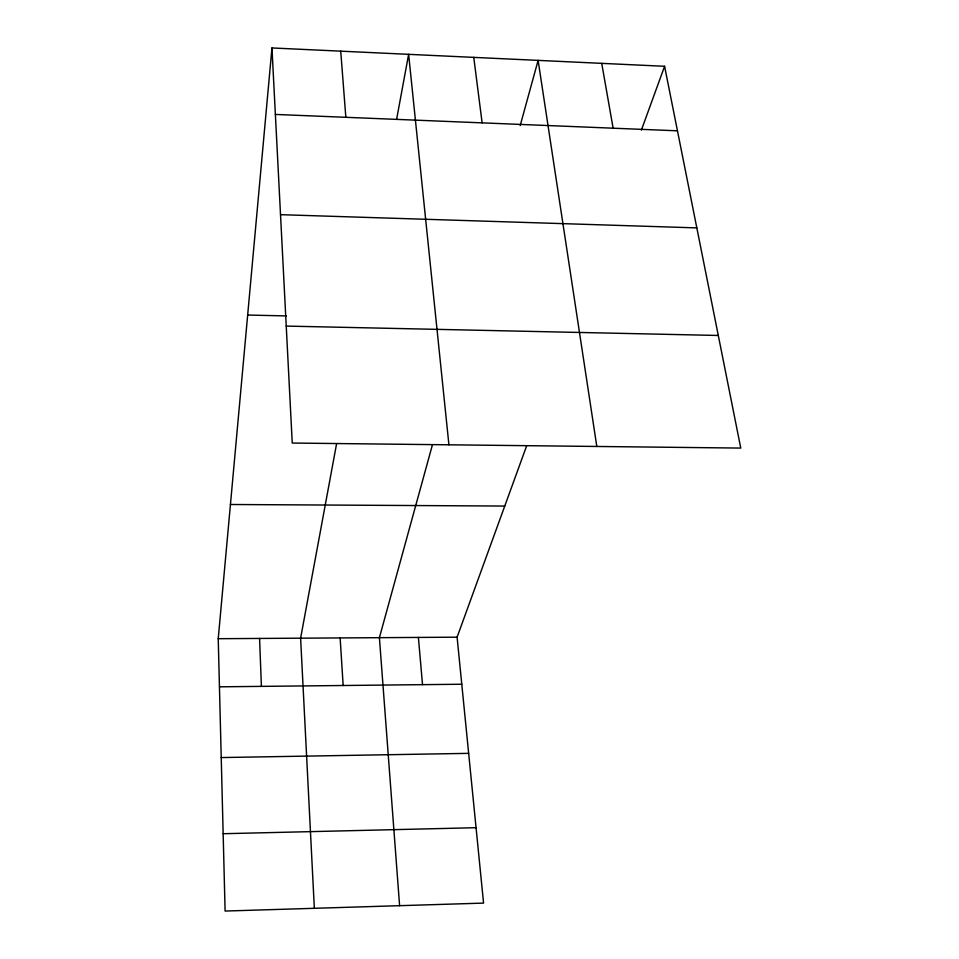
<?xml version="1.0" encoding="UTF-8"?>
<svg xmlns="http://www.w3.org/2000/svg" width="959" height="959" viewBox="0 0 959 959"><rect width="100%" height="100%" fill="white"/><g stroke="black" fill="none" stroke-linecap="round" stroke-linejoin="round"><path stroke-width="1.44" d="M526.647 445.827L457.095 637.184L483.564 903.102L225.101 911.05L218.232 638.706L271.96 47.95L664.587 66.291L740.768 448.081L292.243 443.046L271.96 47.95M336.597 443.693L300.611 638.179L314.348 908.305M396.654 119.096L408.63 54.339L448.92 444.808M432.437 444.772L379.404 637.675L399.603 905.692M520.186 125.593L538.119 60.381L596.81 446.462M641.391 130.1L664.587 66.291M223.147 833.719L476.06 827.701M221.229 757.562L468.663 753.354M219.455 686.824L461.782 684.235M218.232 638.706L457.095 637.184M230.436 504.494L504.758 506.052M286.238 326.084L718.291 335.47M247.662 315.043L286.262 315.919M280.519 214.672L696.833 227.894M275.365 114.433L677.462 130.82M601.725 63.354L613.125 128.194M473.758 57.372L482.125 122.86M418.388 637.435L422.523 684.654M340.721 51.163L345.839 117.31M340.145 637.927L343.154 685.505M259.577 638.442L261.399 686.368"/></g></svg>
